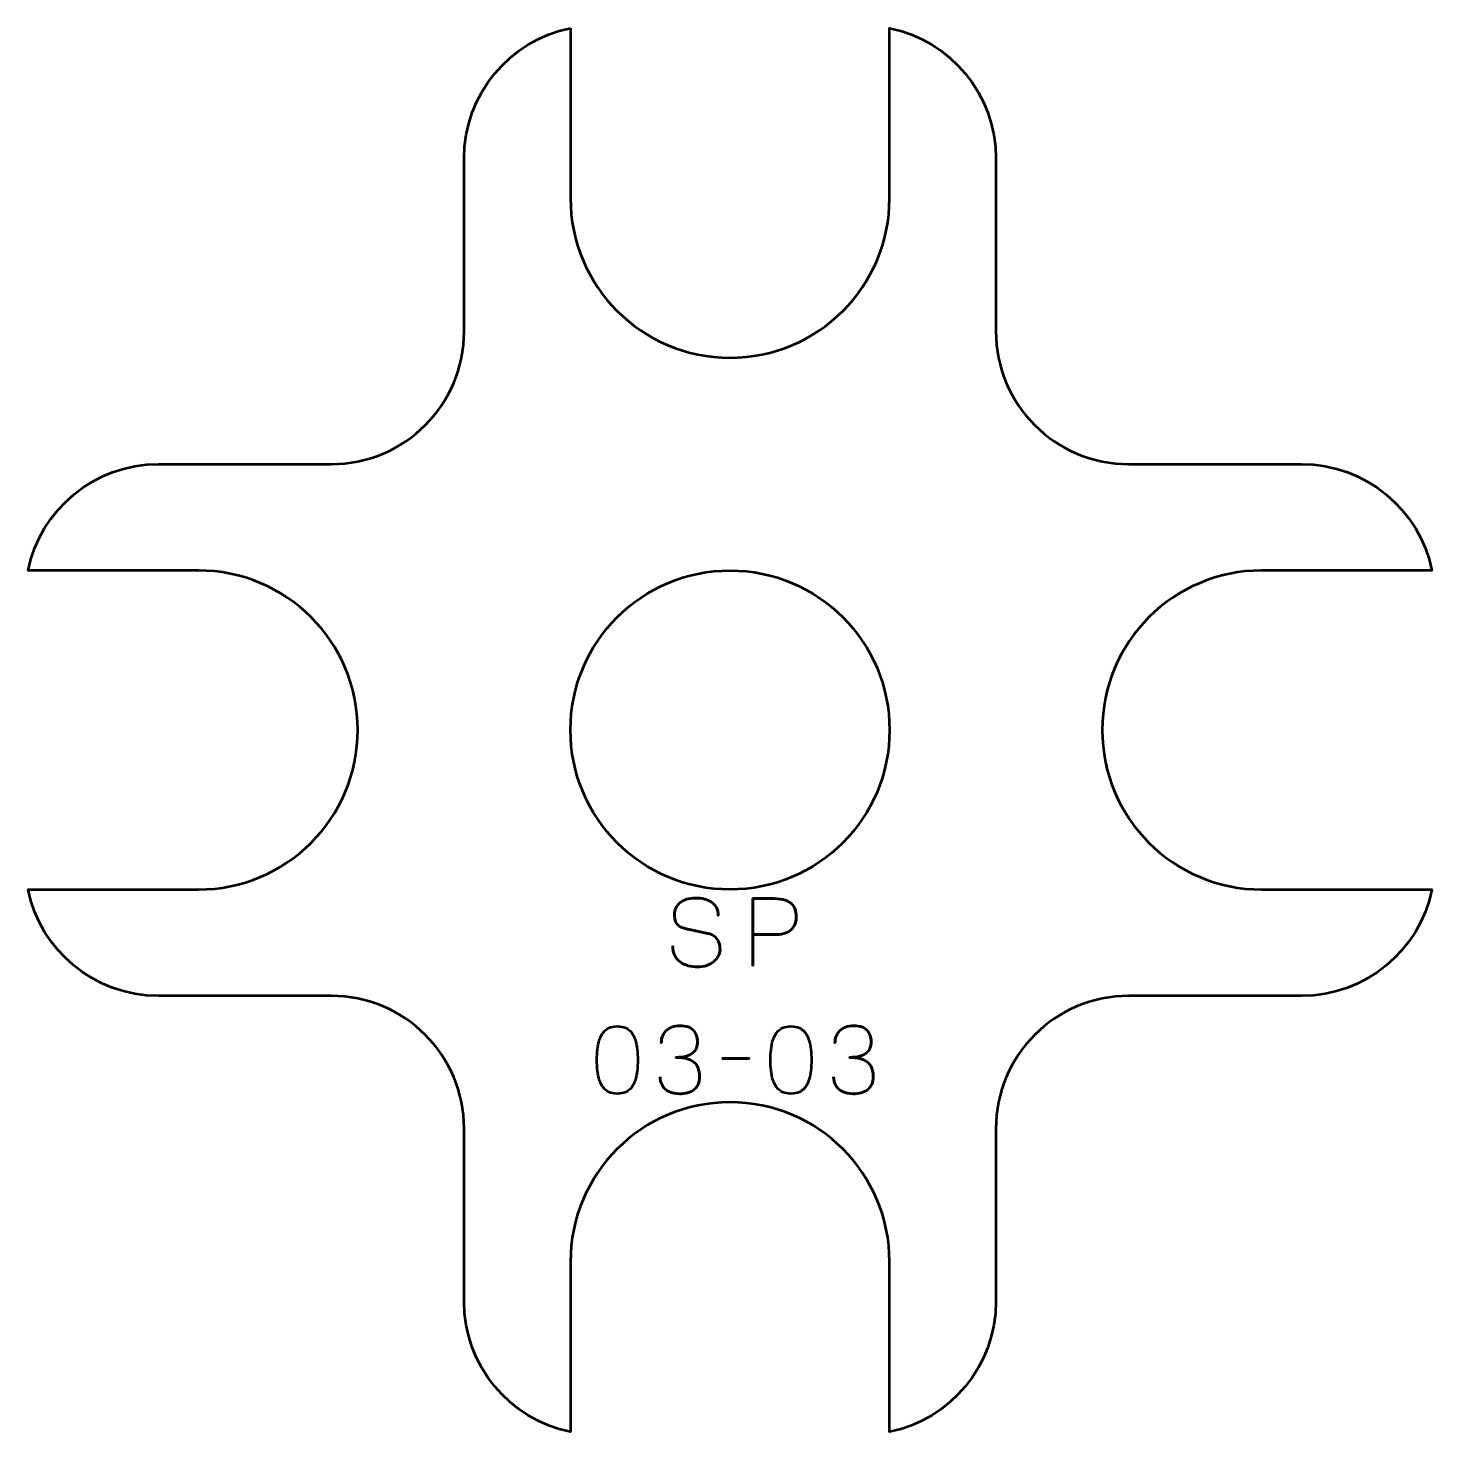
# Model space of a CAD drawing. Header units: centimetres. Extents: x -13.14 to -7.86, y -17.49 to -12.21.
import ezdxf

# ---------------------------------------------------------------- set-up
doc = ezdxf.new("R2010")
doc.units = ezdxf.units.CM
doc.header["$MEASUREMENT"] = 0
doc.layers.add('Layer 1', color=7, linetype='Continuous')

msp = doc.modelspace()

# ---------------------------------------------------------------- linework, layer by layer
at = {"layer": 'Layer 1', "color": 250, "lineweight": 53}
msp.add_ellipse((-10.49996, -14.84998), major_axis=(0, 0.6), ratio=1, dxfattribs=at)
msp.add_open_spline([(-11.09996, -12.21001), (-11.32816, -12.25634), (-11.5, -12.45814), (-11.5, -12.7), (-11.5, -12.7), (-11.5, -12.7), (-11.5, -13.35), (-11.5, -13.35), (-11.5, -13.35), (-11.5, -13.62609), (-11.72391, -13.85), (-12, -13.85), (-12, -13.85), (-12, -13.85), (-12.65, -13.85), (-12.65, -13.85), (-12.65, -13.85), (-12.89184, -13.85), (-13.09363, -14.02181), (-13.13998, -14.24998), (-13.13998, -14.24998), (-13.13998, -14.24998), (-12.49996, -14.24998), (-12.49996, -14.24998), (-12.49996, -14.24998), (-12.16864, -14.24998), (-11.89996, -14.51866), (-11.89996, -14.84998), (-11.89996, -14.84998), (-11.89996, -15.1813), (-12.16864, -15.44998), (-12.49996, -15.44997), (-12.49996, -15.44997), (-12.49996, -15.44997), (-13.13999, -15.44998), (-13.13999, -15.44998), (-13.13999, -15.44998), (-13.09365, -15.67818), (-12.89185, -15.85), (-12.65, -15.85), (-12.65, -15.85), (-12.65, -15.85), (-12, -15.85), (-12, -15.85), (-12, -15.85), (-11.72391, -15.85), (-11.5, -16.07391), (-11.5, -16.35), (-11.5, -16.35), (-11.5, -16.35), (-11.5, -17), (-11.5, -17), (-11.5, -17), (-11.5, -17.24186), (-11.32816, -17.44366), (-11.09996, -17.48999), (-11.09996, -17.48999), (-11.09996, -17.48999), (-11.09996, -16.84998), (-11.09996, -16.84998), (-11.09996, -16.84998), (-11.09996, -16.51866), (-10.83128, -16.24998), (-10.49996, -16.24998), (-10.49996, -16.24998), (-10.16864, -16.24998), (-9.89996, -16.51866), (-9.89997, -16.84998), (-9.89997, -16.84998), (-9.89997, -16.84998), (-9.89996, -17.48998), (-9.89996, -17.48998), (-9.89996, -17.48998), (-9.67179, -17.44363), (-9.5, -17.24183), (-9.5, -17), (-9.5, -17), (-9.5, -17), (-9.5, -16.35), (-9.5, -16.35), (-9.5, -16.35), (-9.5, -16.07391), (-9.27609, -15.85), (-9, -15.85), (-9, -15.85), (-9, -15.85), (-8.35, -15.85), (-8.35, -15.85), (-8.35, -15.85), (-8.10815, -15.85), (-7.90635, -15.67817), (-7.86001, -15.44997), (-7.86001, -15.44997), (-7.86001, -15.44997), (-8.49996, -15.44998), (-8.49996, -15.44998), (-8.49996, -15.44998), (-8.83128, -15.44998), (-9.09996, -15.1813), (-9.09996, -14.84998), (-9.09996, -14.84998), (-9.09996, -14.51866), (-8.83128, -14.24998), (-8.49996, -14.24998), (-8.49996, -14.24998), (-8.49996, -14.24998), (-7.86002, -14.24998), (-7.86002, -14.24998), (-7.86002, -14.24998), (-7.90637, -14.02181), (-8.10816, -13.85), (-8.35, -13.85), (-8.35, -13.85), (-8.35, -13.85), (-9, -13.85), (-9, -13.85), (-9, -13.85), (-9.27609, -13.85), (-9.5, -13.62609), (-9.5, -13.35), (-9.5, -13.35), (-9.5, -13.35), (-9.5, -12.7), (-9.5, -12.7), (-9.5, -12.7), (-9.5, -12.45817), (-9.6718, -12.25638), (-9.89997, -12.21002), (-9.89997, -12.21002), (-9.89997, -12.21002), (-9.89996, -12.84998), (-9.89996, -12.84998), (-9.89996, -12.84998), (-9.89996, -13.1813), (-10.16864, -13.44998), (-10.49996, -13.44998), (-10.49996, -13.44998), (-10.83128, -13.44998), (-11.09996, -13.1813), (-11.09996, -12.84998), (-11.09996, -12.84998), (-11.09996, -12.84998), (-11.09996, -12.21001), (-11.09996, -12.21001)], degree=3, knots=[0, 0, 0, 0, 0.0277778, 0.0277778, 0.0277778, 0.0277778, 0.0555556, 0.0555556, 0.0555556, 0.0555556, 0.0833333, 0.0833333, 0.0833333, 0.0833333, 0.1111111, 0.1111111, 0.1111111, 0.1111111, 0.1388889, 0.1388889, 0.1388889, 0.1388889, 0.1666667, 0.1666667, 0.1666667, 0.1666667, 0.1944444, 0.1944444, 0.1944444, 0.1944444, 0.2222222, 0.2222222, 0.2222222, 0.2222222, 0.25, 0.25, 0.25, 0.25, 0.2777778, 0.2777778, 0.2777778, 0.2777778, 0.3055556, 0.3055556, 0.3055556, 0.3055556, 0.3333333, 0.3333333, 0.3333333, 0.3333333, 0.3611111, 0.3611111, 0.3611111, 0.3611111, 0.3888889, 0.3888889, 0.3888889, 0.3888889, 0.4166667, 0.4166667, 0.4166667, 0.4166667, 0.4444444, 0.4444444, 0.4444444, 0.4444444, 0.4722222, 0.4722222, 0.4722222, 0.4722222, 0.5, 0.5, 0.5, 0.5, 0.5277778, 0.5277778, 0.5277778, 0.5277778, 0.5555556, 0.5555556, 0.5555556, 0.5555556, 0.5833333, 0.5833333, 0.5833333, 0.5833333, 0.6111111, 0.6111111, 0.6111111, 0.6111111, 0.6388889, 0.6388889, 0.6388889, 0.6388889, 0.6666667, 0.6666667, 0.6666667, 0.6666667, 0.6944444, 0.6944444, 0.6944444, 0.6944444, 0.7222222, 0.7222222, 0.7222222, 0.7222222, 0.75, 0.75, 0.75, 0.75, 0.7777778, 0.7777778, 0.7777778, 0.7777778, 0.8055556, 0.8055556, 0.8055556, 0.8055556, 0.8333333, 0.8333333, 0.8333333, 0.8333333, 0.8611111, 0.8611111, 0.8611111, 0.8611111, 0.8888889, 0.8888889, 0.8888889, 0.8888889, 0.9166667, 0.9166667, 0.9166667, 0.9166667, 0.9444444, 0.9444444, 0.9444444, 0.9444444, 0.9722222, 0.9722222, 0.9722222, 0.9722222, 1, 1, 1, 1], dxfattribs=at)
at = {"layer": 'Layer 1', "color": 30, "lineweight": 53}
for points, knots in [([(-10.7154, -15.66179), (-10.71528, -15.67585), (-10.71281, -15.6879), (-10.70787, -15.69795), (-10.70787, -15.69795), (-10.70299, -15.70795), (-10.69617, -15.71612), (-10.68759, -15.72247), (-10.68759, -15.72247), (-10.67895, -15.72876), (-10.66901, -15.73341), (-10.65778, -15.73641), (-10.65778, -15.73641), (-10.64661, -15.73935), (-10.63461, -15.74082), (-10.62191, -15.74082), (-10.62191, -15.74082), (-10.6091, -15.74076), (-10.59757, -15.73888), (-10.58728, -15.73529), (-10.58728, -15.73529), (-10.57705, -15.7317), (-10.56829, -15.72688), (-10.56094, -15.72083), (-10.56094, -15.72083), (-10.55365, -15.71477), (-10.54801, -15.70801), (-10.54401, -15.70048), (-10.54401, -15.70048), (-10.54001, -15.69296), (-10.53789, -15.68525), (-10.5376, -15.67732), (-10.5376, -15.67732), (-10.53725, -15.66691), (-10.53877, -15.65738), (-10.54213, -15.6488), (-10.54213, -15.6488), (-10.54548, -15.64022), (-10.55065, -15.63304), (-10.55765, -15.62716), (-10.55765, -15.62716), (-10.56459, -15.62128), (-10.57335, -15.61717), (-10.58381, -15.61487), (-10.58381, -15.61487), (-10.58381, -15.61487), (-10.67024, -15.59618), (-10.67024, -15.59618), (-10.67024, -15.59618), (-10.67836, -15.59447), (-10.68535, -15.59159), (-10.69112, -15.58759), (-10.69112, -15.58759), (-10.69688, -15.58354), (-10.70135, -15.57795), (-10.7044, -15.57078), (-10.7044, -15.57078), (-10.70746, -15.56366), (-10.70905, -15.55461), (-10.70905, -15.54361), (-10.70905, -15.54361), (-10.70905, -15.53526), (-10.70734, -15.52738), (-10.70388, -15.51998), (-10.70388, -15.51998), (-10.70047, -15.51257), (-10.69541, -15.50604), (-10.68876, -15.50028), (-10.68876, -15.50028), (-10.68212, -15.49458), (-10.67389, -15.49011), (-10.66413, -15.48687), (-10.66413, -15.48687), (-10.65431, -15.48358), (-10.64308, -15.48193), (-10.63038, -15.48188), (-10.63038, -15.48188), (-10.61762, -15.48188), (-10.60592, -15.48335), (-10.59522, -15.48629), (-10.59522, -15.48629), (-10.58458, -15.48923), (-10.57535, -15.49346), (-10.56758, -15.4991), (-10.56758, -15.4991), (-10.55982, -15.50475), (-10.55383, -15.51169), (-10.54971, -15.5198), (-10.54971, -15.5198), (-10.54559, -15.52797), (-10.54365, -15.53732), (-10.54395, -15.54785), (-10.54395, -15.54785), (-10.54365, -15.53732), (-10.54559, -15.52797), (-10.54971, -15.5198), (-10.54971, -15.5198), (-10.55383, -15.51169), (-10.55982, -15.50475), (-10.56758, -15.4991), (-10.56758, -15.4991), (-10.57535, -15.49346), (-10.58458, -15.48923), (-10.59522, -15.48629), (-10.59522, -15.48629), (-10.60592, -15.48335), (-10.61762, -15.48188), (-10.63038, -15.48188), (-10.63038, -15.48188), (-10.64308, -15.48193), (-10.65431, -15.48358), (-10.66413, -15.48687), (-10.66413, -15.48687), (-10.67389, -15.49011), (-10.68212, -15.49458), (-10.68876, -15.50028), (-10.68876, -15.50028), (-10.69541, -15.50604), (-10.70047, -15.51257), (-10.70388, -15.51998), (-10.70388, -15.51998), (-10.70734, -15.52738), (-10.70905, -15.53526), (-10.70905, -15.54361), (-10.70905, -15.54361), (-10.70905, -15.55461), (-10.70752, -15.56366), (-10.70458, -15.57072), (-10.70458, -15.57072), (-10.70158, -15.57783), (-10.69717, -15.58336), (-10.69141, -15.58742), (-10.69141, -15.58742), (-10.68565, -15.59141), (-10.67859, -15.59435), (-10.67024, -15.59618), (-10.67024, -15.59618), (-10.67024, -15.59618), (-10.58381, -15.61487), (-10.58381, -15.61487), (-10.58381, -15.61487), (-10.57311, -15.61717), (-10.56429, -15.62128), (-10.55735, -15.62716), (-10.55735, -15.62716), (-10.55036, -15.63304), (-10.54524, -15.64022), (-10.54195, -15.6488), (-10.54195, -15.6488), (-10.53872, -15.65738), (-10.53725, -15.66691), (-10.5376, -15.67732), (-10.5376, -15.67732), (-10.53789, -15.68525), (-10.54001, -15.69296), (-10.54401, -15.70048), (-10.54401, -15.70048), (-10.54801, -15.70801), (-10.55365, -15.71477), (-10.56094, -15.72083), (-10.56094, -15.72083), (-10.56829, -15.72688), (-10.57705, -15.7317), (-10.58728, -15.73529), (-10.58728, -15.73529), (-10.59757, -15.73888), (-10.6091, -15.74076), (-10.62191, -15.74082), (-10.62191, -15.74082), (-10.63461, -15.74082), (-10.64661, -15.73935), (-10.65778, -15.73641), (-10.65778, -15.73641), (-10.66901, -15.73341), (-10.67895, -15.72876), (-10.68759, -15.72247), (-10.68759, -15.72247), (-10.69617, -15.71612), (-10.70299, -15.70795), (-10.70787, -15.69795), (-10.70787, -15.69795), (-10.71281, -15.6879), (-10.71528, -15.67585), (-10.7154, -15.66179)], [0, 0, 0, 0, 0.0217391, 0.0217391, 0.0217391, 0.0217391, 0.0434783, 0.0434783, 0.0434783, 0.0434783, 0.0652174, 0.0652174, 0.0652174, 0.0652174, 0.0869565, 0.0869565, 0.0869565, 0.0869565, 0.1086957, 0.1086957, 0.1086957, 0.1086957, 0.1304348, 0.1304348, 0.1304348, 0.1304348, 0.1521739, 0.1521739, 0.1521739, 0.1521739, 0.173913, 0.173913, 0.173913, 0.173913, 0.1956522, 0.1956522, 0.1956522, 0.1956522, 0.2173913, 0.2173913, 0.2173913, 0.2173913, 0.2391304, 0.2391304, 0.2391304, 0.2391304, 0.2608696, 0.2608696, 0.2608696, 0.2608696, 0.2826087, 0.2826087, 0.2826087, 0.2826087, 0.3043478, 0.3043478, 0.3043478, 0.3043478, 0.326087, 0.326087, 0.326087, 0.326087, 0.3478261, 0.3478261, 0.3478261, 0.3478261, 0.3695652, 0.3695652, 0.3695652, 0.3695652, 0.3913043, 0.3913043, 0.3913043, 0.3913043, 0.4130435, 0.4130435, 0.4130435, 0.4130435, 0.4347826, 0.4347826, 0.4347826, 0.4347826, 0.4565217, 0.4565217, 0.4565217, 0.4565217, 0.4782609, 0.4782609, 0.4782609, 0.4782609, 0.5, 0.5, 0.5, 0.5, 0.5217391, 0.5217391, 0.5217391, 0.5217391, 0.5434783, 0.5434783, 0.5434783, 0.5434783, 0.5652174, 0.5652174, 0.5652174, 0.5652174, 0.5869565, 0.5869565, 0.5869565, 0.5869565, 0.6086957, 0.6086957, 0.6086957, 0.6086957, 0.6304348, 0.6304348, 0.6304348, 0.6304348, 0.6521739, 0.6521739, 0.6521739, 0.6521739, 0.673913, 0.673913, 0.673913, 0.673913, 0.6956522, 0.6956522, 0.6956522, 0.6956522, 0.7173913, 0.7173913, 0.7173913, 0.7173913, 0.7391304, 0.7391304, 0.7391304, 0.7391304, 0.7608696, 0.7608696, 0.7608696, 0.7608696, 0.7826087, 0.7826087, 0.7826087, 0.7826087, 0.8043478, 0.8043478, 0.8043478, 0.8043478, 0.826087, 0.826087, 0.826087, 0.826087, 0.8478261, 0.8478261, 0.8478261, 0.8478261, 0.8695652, 0.8695652, 0.8695652, 0.8695652, 0.8913043, 0.8913043, 0.8913043, 0.8913043, 0.9130435, 0.9130435, 0.9130435, 0.9130435, 0.9347826, 0.9347826, 0.9347826, 0.9347826, 0.9565217, 0.9565217, 0.9565217, 0.9565217, 0.9782609, 0.9782609, 0.9782609, 0.9782609, 1, 1, 1, 1]), ([(-10.41377, -15.7387), (-10.41377, -15.7387), (-10.41377, -15.48435), (-10.41377, -15.48435), (-10.41377, -15.48435), (-10.41377, -15.48435), (-10.33263, -15.48435), (-10.33263, -15.48435), (-10.33263, -15.48435), (-10.3164, -15.4844), (-10.30306, -15.48623), (-10.29253, -15.48975), (-10.29253, -15.48975), (-10.28206, -15.49322), (-10.27383, -15.49805), (-10.26789, -15.50416), (-10.26789, -15.50416), (-10.26196, -15.51022), (-10.25772, -15.51715), (-10.25514, -15.52497), (-10.25514, -15.52497), (-10.25261, -15.53279), (-10.25114, -15.54097), (-10.25079, -15.54961), (-10.25079, -15.54961), (-10.25037, -15.55825), (-10.25137, -15.56672), (-10.25372, -15.57495), (-10.25372, -15.57495), (-10.25614, -15.58318), (-10.26019, -15.59065), (-10.26601, -15.59735), (-10.26601, -15.59735), (-10.27178, -15.60406), (-10.2796, -15.60941), (-10.28941, -15.61335), (-10.28941, -15.61335), (-10.29923, -15.61734), (-10.3114, -15.61934), (-10.32593, -15.61946), (-10.32593, -15.61946), (-10.32593, -15.61946), (-10.41377, -15.61946), (-10.41377, -15.61946), (-10.41377, -15.61946), (-10.41377, -15.61946), (-10.32593, -15.61946), (-10.32593, -15.61946), (-10.32593, -15.61946), (-10.3117, -15.61934), (-10.29965, -15.61734), (-10.28988, -15.61335), (-10.28988, -15.61335), (-10.28007, -15.60941), (-10.27225, -15.60406), (-10.26637, -15.59735), (-10.26637, -15.59735), (-10.26055, -15.59065), (-10.25637, -15.58318), (-10.2539, -15.57495), (-10.2539, -15.57495), (-10.25143, -15.56672), (-10.25037, -15.55825), (-10.25079, -15.54961), (-10.25079, -15.54961), (-10.25114, -15.54097), (-10.25261, -15.53279), (-10.25525, -15.52497), (-10.25525, -15.52497), (-10.25784, -15.51715), (-10.26219, -15.51022), (-10.26813, -15.50416), (-10.26813, -15.50416), (-10.27413, -15.49805), (-10.28236, -15.49322), (-10.29282, -15.48975), (-10.29282, -15.48975), (-10.30335, -15.48623), (-10.31658, -15.4844), (-10.33263, -15.48435), (-10.33263, -15.48435), (-10.33263, -15.48435), (-10.41377, -15.48435), (-10.41377, -15.48435), (-10.41377, -15.48435), (-10.41377, -15.48435), (-10.41377, -15.7387), (-10.41377, -15.7387)], [0, 0, 0, 0, 0.0454545, 0.0454545, 0.0454545, 0.0454545, 0.0909091, 0.0909091, 0.0909091, 0.0909091, 0.1363636, 0.1363636, 0.1363636, 0.1363636, 0.1818182, 0.1818182, 0.1818182, 0.1818182, 0.2272727, 0.2272727, 0.2272727, 0.2272727, 0.2727273, 0.2727273, 0.2727273, 0.2727273, 0.3181818, 0.3181818, 0.3181818, 0.3181818, 0.3636364, 0.3636364, 0.3636364, 0.3636364, 0.4090909, 0.4090909, 0.4090909, 0.4090909, 0.4545455, 0.4545455, 0.4545455, 0.4545455, 0.5, 0.5, 0.5, 0.5, 0.5454545, 0.5454545, 0.5454545, 0.5454545, 0.5909091, 0.5909091, 0.5909091, 0.5909091, 0.6363636, 0.6363636, 0.6363636, 0.6363636, 0.6818182, 0.6818182, 0.6818182, 0.6818182, 0.7272727, 0.7272727, 0.7272727, 0.7272727, 0.7727273, 0.7727273, 0.7727273, 0.7727273, 0.8181818, 0.8181818, 0.8181818, 0.8181818, 0.8636364, 0.8636364, 0.8636364, 0.8636364, 0.9090909, 0.9090909, 0.9090909, 0.9090909, 0.9545455, 0.9545455, 0.9545455, 0.9545455, 1, 1, 1, 1]), ([(-10.92372, -16.21812), (-10.91138, -16.21806), (-10.90073, -16.21589), (-10.89186, -16.21165), (-10.89186, -16.21165), (-10.88304, -16.20742), (-10.87569, -16.20136), (-10.86981, -16.19366), (-10.86981, -16.19366), (-10.86399, -16.1859), (-10.8594, -16.17673), (-10.85599, -16.16614), (-10.85599, -16.16614), (-10.85264, -16.15556), (-10.85023, -16.14398), (-10.84888, -16.13128), (-10.84888, -16.13128), (-10.84746, -16.11858), (-10.84676, -16.10523), (-10.84682, -16.09112), (-10.84682, -16.09112), (-10.84676, -16.07707), (-10.84746, -16.06372), (-10.84888, -16.05108), (-10.84888, -16.05108), (-10.85023, -16.03844), (-10.85264, -16.0268), (-10.85599, -16.01621), (-10.85599, -16.01621), (-10.8594, -16.00569), (-10.86399, -15.99652), (-10.86981, -15.9887), (-10.86981, -15.9887), (-10.87569, -15.98093), (-10.88304, -15.97488), (-10.89186, -15.97064), (-10.89186, -15.97064), (-10.90073, -15.96635), (-10.91138, -15.96418), (-10.92372, -15.96412), (-10.92372, -15.96412), (-10.93607, -15.96418), (-10.94671, -15.96635), (-10.95559, -15.97064), (-10.95559, -15.97064), (-10.96441, -15.97488), (-10.97176, -15.98093), (-10.97764, -15.9887), (-10.97764, -15.9887), (-10.98346, -15.99652), (-10.98805, -16.00569), (-10.99146, -16.01621), (-10.99146, -16.01621), (-10.99481, -16.0268), (-10.99722, -16.03844), (-10.99857, -16.05108), (-10.99857, -16.05108), (-10.99998, -16.06372), (-11.00069, -16.07707), (-11.00063, -16.09112), (-11.00063, -16.09112), (-11.00069, -16.10523), (-10.99998, -16.11858), (-10.99857, -16.13128), (-10.99857, -16.13128), (-10.99722, -16.14398), (-10.99481, -16.15556), (-10.99146, -16.16614), (-10.99146, -16.16614), (-10.98805, -16.17673), (-10.98346, -16.1859), (-10.97764, -16.19366), (-10.97764, -16.19366), (-10.97176, -16.20136), (-10.96441, -16.20742), (-10.95559, -16.21165), (-10.95559, -16.21165), (-10.94671, -16.21589), (-10.93607, -16.21806), (-10.92372, -16.21812)], [0, 0, 0, 0, 0.05, 0.05, 0.05, 0.05, 0.1, 0.1, 0.1, 0.1, 0.15, 0.15, 0.15, 0.15, 0.2, 0.2, 0.2, 0.2, 0.25, 0.25, 0.25, 0.25, 0.3, 0.3, 0.3, 0.3, 0.35, 0.35, 0.35, 0.35, 0.4, 0.4, 0.4, 0.4, 0.45, 0.45, 0.45, 0.45, 0.5, 0.5, 0.5, 0.5, 0.55, 0.55, 0.55, 0.55, 0.6, 0.6, 0.6, 0.6, 0.65, 0.65, 0.65, 0.65, 0.7, 0.7, 0.7, 0.7, 0.75, 0.75, 0.75, 0.75, 0.8, 0.8, 0.8, 0.8, 0.85, 0.85, 0.85, 0.85, 0.9, 0.9, 0.9, 0.9, 0.95, 0.95, 0.95, 0.95, 1, 1, 1, 1]), ([(-10.92372, -16.21812), (-10.91138, -16.21806), (-10.90073, -16.21589), (-10.89186, -16.21165), (-10.89186, -16.21165), (-10.88304, -16.20742), (-10.87569, -16.20136), (-10.86981, -16.19366), (-10.86981, -16.19366), (-10.86399, -16.1859), (-10.8594, -16.17673), (-10.85599, -16.16614), (-10.85599, -16.16614), (-10.85264, -16.15556), (-10.85023, -16.14398), (-10.84888, -16.13128), (-10.84888, -16.13128), (-10.84746, -16.11858), (-10.84676, -16.10523), (-10.84682, -16.09112), (-10.84682, -16.09112), (-10.84676, -16.07707), (-10.84746, -16.06372), (-10.84888, -16.05108), (-10.84888, -16.05108), (-10.85023, -16.03844), (-10.85264, -16.0268), (-10.85599, -16.01621), (-10.85599, -16.01621), (-10.8594, -16.00569), (-10.86399, -15.99652), (-10.86981, -15.9887), (-10.86981, -15.9887), (-10.87569, -15.98093), (-10.88304, -15.97488), (-10.89186, -15.97064), (-10.89186, -15.97064), (-10.90073, -15.96635), (-10.91138, -15.96418), (-10.92372, -15.96412), (-10.92372, -15.96412), (-10.93607, -15.96418), (-10.94671, -15.96635), (-10.95559, -15.97064), (-10.95559, -15.97064), (-10.96441, -15.97488), (-10.97176, -15.98093), (-10.97764, -15.9887), (-10.97764, -15.9887), (-10.98346, -15.99652), (-10.98805, -16.00569), (-10.99146, -16.01621), (-10.99146, -16.01621), (-10.99481, -16.0268), (-10.99722, -16.03844), (-10.99857, -16.05108), (-10.99857, -16.05108), (-10.99998, -16.06372), (-11.00069, -16.07707), (-11.00063, -16.09112), (-11.00063, -16.09112), (-11.00069, -16.10523), (-10.99998, -16.11858), (-10.99857, -16.13128), (-10.99857, -16.13128), (-10.99722, -16.14398), (-10.99481, -16.15556), (-10.99146, -16.16614), (-10.99146, -16.16614), (-10.98805, -16.17673), (-10.98346, -16.1859), (-10.97764, -16.19366), (-10.97764, -16.19366), (-10.97176, -16.20136), (-10.96441, -16.20742), (-10.95559, -16.21165), (-10.95559, -16.21165), (-10.94671, -16.21589), (-10.93607, -16.21806), (-10.92372, -16.21812)], [0, 0, 0, 0, 0.05, 0.05, 0.05, 0.05, 0.1, 0.1, 0.1, 0.1, 0.15, 0.15, 0.15, 0.15, 0.2, 0.2, 0.2, 0.2, 0.25, 0.25, 0.25, 0.25, 0.3, 0.3, 0.3, 0.3, 0.35, 0.35, 0.35, 0.35, 0.4, 0.4, 0.4, 0.4, 0.45, 0.45, 0.45, 0.45, 0.5, 0.5, 0.5, 0.5, 0.55, 0.55, 0.55, 0.55, 0.6, 0.6, 0.6, 0.6, 0.65, 0.65, 0.65, 0.65, 0.7, 0.7, 0.7, 0.7, 0.75, 0.75, 0.75, 0.75, 0.8, 0.8, 0.8, 0.8, 0.85, 0.85, 0.85, 0.85, 0.9, 0.9, 0.9, 0.9, 0.95, 0.95, 0.95, 0.95, 1, 1, 1, 1]), ([(-10.76321, -16.15427), (-10.76315, -16.16697), (-10.76021, -16.17802), (-10.75439, -16.1876), (-10.75439, -16.1876), (-10.74857, -16.19713), (-10.74028, -16.2046), (-10.72946, -16.20995), (-10.72946, -16.20995), (-10.71864, -16.2153), (-10.70565, -16.218), (-10.69054, -16.21812), (-10.69054, -16.21812), (-10.67919, -16.21812), (-10.6689, -16.21694), (-10.65955, -16.21447), (-10.65955, -16.21447), (-10.65026, -16.21201), (-10.64227, -16.20818), (-10.6355, -16.20295), (-10.6355, -16.20295), (-10.62874, -16.19772), (-10.62357, -16.19096), (-10.61986, -16.18272), (-10.61986, -16.18272), (-10.61622, -16.17443), (-10.6144, -16.1645), (-10.61434, -16.15286), (-10.61434, -16.15286), (-10.61428, -16.13733), (-10.61745, -16.12422), (-10.62374, -16.11358), (-10.62374, -16.11358), (-10.63004, -16.10294), (-10.6398, -16.09494), (-10.65291, -16.08947), (-10.65291, -16.08947), (-10.66602, -16.084), (-10.68283, -16.08124), (-10.70324, -16.08124), (-10.70324, -16.08124), (-10.68801, -16.0813), (-10.67525, -16.07989), (-10.66484, -16.07701), (-10.66484, -16.07701), (-10.65449, -16.07413), (-10.6462, -16.07007), (-10.63997, -16.06478), (-10.63997, -16.06478), (-10.63374, -16.05955), (-10.62921, -16.05331), (-10.62651, -16.04614), (-10.62651, -16.04614), (-10.62374, -16.03903), (-10.62239, -16.03121), (-10.62245, -16.02268), (-10.62245, -16.02268), (-10.62239, -16.01415), (-10.62357, -16.00628), (-10.62592, -15.99898), (-10.62592, -15.99898), (-10.62821, -15.99169), (-10.63198, -15.98529), (-10.63709, -15.97982), (-10.63709, -15.97982), (-10.64221, -15.97435), (-10.64897, -15.97006), (-10.65726, -15.967), (-10.65726, -15.967), (-10.66561, -15.96394), (-10.67578, -15.96241), (-10.68771, -15.96235), (-10.68771, -15.96235), (-10.69959, -15.96241), (-10.71, -15.96418), (-10.71882, -15.96759), (-10.71882, -15.96759), (-10.7277, -15.971), (-10.73499, -15.97564), (-10.74087, -15.98158), (-10.74087, -15.98158), (-10.74669, -15.98752), (-10.75104, -15.99428), (-10.75392, -16.00192), (-10.75392, -16.00192), (-10.75686, -16.00957), (-10.75827, -16.01768), (-10.75827, -16.02621), (-10.75827, -16.02621), (-10.75827, -16.01768), (-10.75686, -16.00957), (-10.75392, -16.00192), (-10.75392, -16.00192), (-10.75104, -15.99428), (-10.74669, -15.98752), (-10.74087, -15.98158), (-10.74087, -15.98158), (-10.73499, -15.97564), (-10.7277, -15.971), (-10.71882, -15.96759), (-10.71882, -15.96759), (-10.71, -15.96418), (-10.69959, -15.96241), (-10.68771, -15.96235), (-10.68771, -15.96235), (-10.67578, -15.96241), (-10.66561, -15.96394), (-10.65726, -15.967), (-10.65726, -15.967), (-10.64897, -15.97006), (-10.64221, -15.97435), (-10.63709, -15.97982), (-10.63709, -15.97982), (-10.63198, -15.98529), (-10.62821, -15.99169), (-10.62592, -15.99898), (-10.62592, -15.99898), (-10.62357, -16.00628), (-10.62239, -16.01415), (-10.62245, -16.02268), (-10.62245, -16.02268), (-10.62239, -16.03121), (-10.62374, -16.03903), (-10.62651, -16.04614), (-10.62651, -16.04614), (-10.62921, -16.05331), (-10.63374, -16.05955), (-10.63997, -16.06478), (-10.63997, -16.06478), (-10.6462, -16.07007), (-10.65449, -16.07413), (-10.66484, -16.07701), (-10.66484, -16.07701), (-10.67525, -16.07989), (-10.68801, -16.0813), (-10.70324, -16.08124), (-10.70324, -16.08124), (-10.68283, -16.08124), (-10.66602, -16.084), (-10.65291, -16.08947), (-10.65291, -16.08947), (-10.6398, -16.09494), (-10.63004, -16.10294), (-10.62374, -16.11358), (-10.62374, -16.11358), (-10.61745, -16.12422), (-10.61428, -16.13733), (-10.61434, -16.15286), (-10.61434, -16.15286), (-10.6144, -16.1645), (-10.61622, -16.17443), (-10.61986, -16.18272), (-10.61986, -16.18272), (-10.62357, -16.19096), (-10.62874, -16.19772), (-10.6355, -16.20295), (-10.6355, -16.20295), (-10.64227, -16.20818), (-10.65026, -16.21201), (-10.65955, -16.21447), (-10.65955, -16.21447), (-10.6689, -16.21694), (-10.67919, -16.21812), (-10.69054, -16.21812), (-10.69054, -16.21812), (-10.70565, -16.218), (-10.71864, -16.2153), (-10.72946, -16.20995), (-10.72946, -16.20995), (-10.74028, -16.2046), (-10.74857, -16.19713), (-10.75439, -16.1876), (-10.75439, -16.1876), (-10.76021, -16.17802), (-10.76315, -16.16697), (-10.76321, -16.15427)], [0, 0, 0, 0, 0.0227273, 0.0227273, 0.0227273, 0.0227273, 0.0454545, 0.0454545, 0.0454545, 0.0454545, 0.0681818, 0.0681818, 0.0681818, 0.0681818, 0.0909091, 0.0909091, 0.0909091, 0.0909091, 0.1136364, 0.1136364, 0.1136364, 0.1136364, 0.1363636, 0.1363636, 0.1363636, 0.1363636, 0.1590909, 0.1590909, 0.1590909, 0.1590909, 0.1818182, 0.1818182, 0.1818182, 0.1818182, 0.2045455, 0.2045455, 0.2045455, 0.2045455, 0.2272727, 0.2272727, 0.2272727, 0.2272727, 0.25, 0.25, 0.25, 0.25, 0.2727273, 0.2727273, 0.2727273, 0.2727273, 0.2954545, 0.2954545, 0.2954545, 0.2954545, 0.3181818, 0.3181818, 0.3181818, 0.3181818, 0.3409091, 0.3409091, 0.3409091, 0.3409091, 0.3636364, 0.3636364, 0.3636364, 0.3636364, 0.3863636, 0.3863636, 0.3863636, 0.3863636, 0.4090909, 0.4090909, 0.4090909, 0.4090909, 0.4318182, 0.4318182, 0.4318182, 0.4318182, 0.4545455, 0.4545455, 0.4545455, 0.4545455, 0.4772727, 0.4772727, 0.4772727, 0.4772727, 0.5, 0.5, 0.5, 0.5, 0.5227273, 0.5227273, 0.5227273, 0.5227273, 0.5454545, 0.5454545, 0.5454545, 0.5454545, 0.5681818, 0.5681818, 0.5681818, 0.5681818, 0.5909091, 0.5909091, 0.5909091, 0.5909091, 0.6136364, 0.6136364, 0.6136364, 0.6136364, 0.6363636, 0.6363636, 0.6363636, 0.6363636, 0.6590909, 0.6590909, 0.6590909, 0.6590909, 0.6818182, 0.6818182, 0.6818182, 0.6818182, 0.7045455, 0.7045455, 0.7045455, 0.7045455, 0.7272727, 0.7272727, 0.7272727, 0.7272727, 0.75, 0.75, 0.75, 0.75, 0.7727273, 0.7727273, 0.7727273, 0.7727273, 0.7954545, 0.7954545, 0.7954545, 0.7954545, 0.8181818, 0.8181818, 0.8181818, 0.8181818, 0.8409091, 0.8409091, 0.8409091, 0.8409091, 0.8636364, 0.8636364, 0.8636364, 0.8636364, 0.8863636, 0.8863636, 0.8863636, 0.8863636, 0.9090909, 0.9090909, 0.9090909, 0.9090909, 0.9318182, 0.9318182, 0.9318182, 0.9318182, 0.9545455, 0.9545455, 0.9545455, 0.9545455, 0.9772727, 0.9772727, 0.9772727, 0.9772727, 1, 1, 1, 1]), ([(-10.27072, -16.21812), (-10.25838, -16.21806), (-10.24773, -16.21589), (-10.23886, -16.21165), (-10.23886, -16.21165), (-10.23004, -16.20742), (-10.22269, -16.20136), (-10.21681, -16.19366), (-10.21681, -16.19366), (-10.21099, -16.1859), (-10.2064, -16.17673), (-10.20299, -16.16614), (-10.20299, -16.16614), (-10.19964, -16.15556), (-10.19723, -16.14398), (-10.19588, -16.13128), (-10.19588, -16.13128), (-10.19446, -16.11858), (-10.19376, -16.10523), (-10.19382, -16.09112), (-10.19382, -16.09112), (-10.19376, -16.07707), (-10.19446, -16.06372), (-10.19588, -16.05108), (-10.19588, -16.05108), (-10.19723, -16.03844), (-10.19964, -16.0268), (-10.20299, -16.01621), (-10.20299, -16.01621), (-10.2064, -16.00569), (-10.21099, -15.99652), (-10.21681, -15.9887), (-10.21681, -15.9887), (-10.22269, -15.98093), (-10.23004, -15.97488), (-10.23886, -15.97064), (-10.23886, -15.97064), (-10.24773, -15.96635), (-10.25838, -15.96418), (-10.27072, -15.96412), (-10.27072, -15.96412), (-10.28307, -15.96418), (-10.29371, -15.96635), (-10.30259, -15.97064), (-10.30259, -15.97064), (-10.31141, -15.97488), (-10.31876, -15.98093), (-10.32464, -15.9887), (-10.32464, -15.9887), (-10.33046, -15.99652), (-10.33505, -16.00569), (-10.33846, -16.01621), (-10.33846, -16.01621), (-10.34181, -16.0268), (-10.34422, -16.03844), (-10.34557, -16.05108), (-10.34557, -16.05108), (-10.34698, -16.06372), (-10.34769, -16.07707), (-10.34763, -16.09112), (-10.34763, -16.09112), (-10.34769, -16.10523), (-10.34698, -16.11858), (-10.34557, -16.13128), (-10.34557, -16.13128), (-10.34422, -16.14398), (-10.34181, -16.15556), (-10.33846, -16.16614), (-10.33846, -16.16614), (-10.33505, -16.17673), (-10.33046, -16.1859), (-10.32464, -16.19366), (-10.32464, -16.19366), (-10.31876, -16.20136), (-10.31141, -16.20742), (-10.30259, -16.21165), (-10.30259, -16.21165), (-10.29371, -16.21589), (-10.28307, -16.21806), (-10.27072, -16.21812)], [0, 0, 0, 0, 0.05, 0.05, 0.05, 0.05, 0.1, 0.1, 0.1, 0.1, 0.15, 0.15, 0.15, 0.15, 0.2, 0.2, 0.2, 0.2, 0.25, 0.25, 0.25, 0.25, 0.3, 0.3, 0.3, 0.3, 0.35, 0.35, 0.35, 0.35, 0.4, 0.4, 0.4, 0.4, 0.45, 0.45, 0.45, 0.45, 0.5, 0.5, 0.5, 0.5, 0.55, 0.55, 0.55, 0.55, 0.6, 0.6, 0.6, 0.6, 0.65, 0.65, 0.65, 0.65, 0.7, 0.7, 0.7, 0.7, 0.75, 0.75, 0.75, 0.75, 0.8, 0.8, 0.8, 0.8, 0.85, 0.85, 0.85, 0.85, 0.9, 0.9, 0.9, 0.9, 0.95, 0.95, 0.95, 0.95, 1, 1, 1, 1]), ([(-10.27072, -16.21812), (-10.25838, -16.21806), (-10.24773, -16.21589), (-10.23886, -16.21165), (-10.23886, -16.21165), (-10.23004, -16.20742), (-10.22269, -16.20136), (-10.21681, -16.19366), (-10.21681, -16.19366), (-10.21099, -16.1859), (-10.2064, -16.17673), (-10.20299, -16.16614), (-10.20299, -16.16614), (-10.19964, -16.15556), (-10.19723, -16.14398), (-10.19588, -16.13128), (-10.19588, -16.13128), (-10.19446, -16.11858), (-10.19376, -16.10523), (-10.19382, -16.09112), (-10.19382, -16.09112), (-10.19376, -16.07707), (-10.19446, -16.06372), (-10.19588, -16.05108), (-10.19588, -16.05108), (-10.19723, -16.03844), (-10.19964, -16.0268), (-10.20299, -16.01621), (-10.20299, -16.01621), (-10.2064, -16.00569), (-10.21099, -15.99652), (-10.21681, -15.9887), (-10.21681, -15.9887), (-10.22269, -15.98093), (-10.23004, -15.97488), (-10.23886, -15.97064), (-10.23886, -15.97064), (-10.24773, -15.96635), (-10.25838, -15.96418), (-10.27072, -15.96412), (-10.27072, -15.96412), (-10.28307, -15.96418), (-10.29371, -15.96635), (-10.30259, -15.97064), (-10.30259, -15.97064), (-10.31141, -15.97488), (-10.31876, -15.98093), (-10.32464, -15.9887), (-10.32464, -15.9887), (-10.33046, -15.99652), (-10.33505, -16.00569), (-10.33846, -16.01621), (-10.33846, -16.01621), (-10.34181, -16.0268), (-10.34422, -16.03844), (-10.34557, -16.05108), (-10.34557, -16.05108), (-10.34698, -16.06372), (-10.34769, -16.07707), (-10.34763, -16.09112), (-10.34763, -16.09112), (-10.34769, -16.10523), (-10.34698, -16.11858), (-10.34557, -16.13128), (-10.34557, -16.13128), (-10.34422, -16.14398), (-10.34181, -16.15556), (-10.33846, -16.16614), (-10.33846, -16.16614), (-10.33505, -16.17673), (-10.33046, -16.1859), (-10.32464, -16.19366), (-10.32464, -16.19366), (-10.31876, -16.20136), (-10.31141, -16.20742), (-10.30259, -16.21165), (-10.30259, -16.21165), (-10.29371, -16.21589), (-10.28307, -16.21806), (-10.27072, -16.21812)], [0, 0, 0, 0, 0.05, 0.05, 0.05, 0.05, 0.1, 0.1, 0.1, 0.1, 0.15, 0.15, 0.15, 0.15, 0.2, 0.2, 0.2, 0.2, 0.25, 0.25, 0.25, 0.25, 0.3, 0.3, 0.3, 0.3, 0.35, 0.35, 0.35, 0.35, 0.4, 0.4, 0.4, 0.4, 0.45, 0.45, 0.45, 0.45, 0.5, 0.5, 0.5, 0.5, 0.55, 0.55, 0.55, 0.55, 0.6, 0.6, 0.6, 0.6, 0.65, 0.65, 0.65, 0.65, 0.7, 0.7, 0.7, 0.7, 0.75, 0.75, 0.75, 0.75, 0.8, 0.8, 0.8, 0.8, 0.85, 0.85, 0.85, 0.85, 0.9, 0.9, 0.9, 0.9, 0.95, 0.95, 0.95, 0.95, 1, 1, 1, 1]), ([(-10.11021, -16.15427), (-10.11015, -16.16697), (-10.10721, -16.17802), (-10.10139, -16.1876), (-10.10139, -16.1876), (-10.09557, -16.19713), (-10.08728, -16.2046), (-10.07646, -16.20995), (-10.07646, -16.20995), (-10.06564, -16.2153), (-10.05265, -16.218), (-10.03754, -16.21812), (-10.03754, -16.21812), (-10.02619, -16.21812), (-10.0159, -16.21694), (-10.00655, -16.21447), (-10.00655, -16.21447), (-9.99726, -16.21201), (-9.98927, -16.20818), (-9.9825, -16.20295), (-9.9825, -16.20295), (-9.97574, -16.19772), (-9.97057, -16.19096), (-9.96686, -16.18272), (-9.96686, -16.18272), (-9.96322, -16.17443), (-9.9614, -16.1645), (-9.96134, -16.15286), (-9.96134, -16.15286), (-9.96128, -16.13733), (-9.96445, -16.12422), (-9.97074, -16.11358), (-9.97074, -16.11358), (-9.97704, -16.10294), (-9.9868, -16.09494), (-9.99991, -16.08947), (-9.99991, -16.08947), (-10.01302, -16.084), (-10.02983, -16.08124), (-10.05024, -16.08124), (-10.05024, -16.08124), (-10.03501, -16.0813), (-10.02225, -16.07989), (-10.01184, -16.07701), (-10.01184, -16.07701), (-10.00149, -16.07413), (-9.9932, -16.07007), (-9.98697, -16.06478), (-9.98697, -16.06478), (-9.98074, -16.05955), (-9.97621, -16.05331), (-9.97351, -16.04614), (-9.97351, -16.04614), (-9.97074, -16.03903), (-9.96939, -16.03121), (-9.96945, -16.02268), (-9.96945, -16.02268), (-9.96939, -16.01415), (-9.97057, -16.00628), (-9.97292, -15.99898), (-9.97292, -15.99898), (-9.97521, -15.99169), (-9.97898, -15.98529), (-9.98409, -15.97982), (-9.98409, -15.97982), (-9.98921, -15.97435), (-9.99597, -15.97006), (-10.00426, -15.967), (-10.00426, -15.967), (-10.01261, -15.96394), (-10.02278, -15.96241), (-10.03471, -15.96235), (-10.03471, -15.96235), (-10.04659, -15.96241), (-10.057, -15.96418), (-10.06582, -15.96759), (-10.06582, -15.96759), (-10.0747, -15.971), (-10.08199, -15.97564), (-10.08787, -15.98158), (-10.08787, -15.98158), (-10.09369, -15.98752), (-10.09804, -15.99428), (-10.10092, -16.00192), (-10.10092, -16.00192), (-10.10386, -16.00957), (-10.10527, -16.01768), (-10.10527, -16.02621), (-10.10527, -16.02621), (-10.10527, -16.01768), (-10.10386, -16.00957), (-10.10092, -16.00192), (-10.10092, -16.00192), (-10.09804, -15.99428), (-10.09369, -15.98752), (-10.08787, -15.98158), (-10.08787, -15.98158), (-10.08199, -15.97564), (-10.0747, -15.971), (-10.06582, -15.96759), (-10.06582, -15.96759), (-10.057, -15.96418), (-10.04659, -15.96241), (-10.03471, -15.96235), (-10.03471, -15.96235), (-10.02278, -15.96241), (-10.01261, -15.96394), (-10.00426, -15.967), (-10.00426, -15.967), (-9.99597, -15.97006), (-9.98921, -15.97435), (-9.98409, -15.97982), (-9.98409, -15.97982), (-9.97898, -15.98529), (-9.97521, -15.99169), (-9.97292, -15.99898), (-9.97292, -15.99898), (-9.97057, -16.00628), (-9.96939, -16.01415), (-9.96945, -16.02268), (-9.96945, -16.02268), (-9.96939, -16.03121), (-9.97074, -16.03903), (-9.97351, -16.04614), (-9.97351, -16.04614), (-9.97621, -16.05331), (-9.98074, -16.05955), (-9.98697, -16.06478), (-9.98697, -16.06478), (-9.9932, -16.07007), (-10.00149, -16.07413), (-10.01184, -16.07701), (-10.01184, -16.07701), (-10.02225, -16.07989), (-10.03501, -16.0813), (-10.05024, -16.08124), (-10.05024, -16.08124), (-10.02983, -16.08124), (-10.01302, -16.084), (-9.99991, -16.08947), (-9.99991, -16.08947), (-9.9868, -16.09494), (-9.97704, -16.10294), (-9.97074, -16.11358), (-9.97074, -16.11358), (-9.96445, -16.12422), (-9.96128, -16.13733), (-9.96134, -16.15286), (-9.96134, -16.15286), (-9.9614, -16.1645), (-9.96322, -16.17443), (-9.96686, -16.18272), (-9.96686, -16.18272), (-9.97057, -16.19096), (-9.97574, -16.19772), (-9.9825, -16.20295), (-9.9825, -16.20295), (-9.98927, -16.20818), (-9.99726, -16.21201), (-10.00655, -16.21447), (-10.00655, -16.21447), (-10.0159, -16.21694), (-10.02619, -16.21812), (-10.03754, -16.21812), (-10.03754, -16.21812), (-10.05265, -16.218), (-10.06564, -16.2153), (-10.07646, -16.20995), (-10.07646, -16.20995), (-10.08728, -16.2046), (-10.09557, -16.19713), (-10.10139, -16.1876), (-10.10139, -16.1876), (-10.10721, -16.17802), (-10.11015, -16.16697), (-10.11021, -16.15427)], [0, 0, 0, 0, 0.0227273, 0.0227273, 0.0227273, 0.0227273, 0.0454545, 0.0454545, 0.0454545, 0.0454545, 0.0681818, 0.0681818, 0.0681818, 0.0681818, 0.0909091, 0.0909091, 0.0909091, 0.0909091, 0.1136364, 0.1136364, 0.1136364, 0.1136364, 0.1363636, 0.1363636, 0.1363636, 0.1363636, 0.1590909, 0.1590909, 0.1590909, 0.1590909, 0.1818182, 0.1818182, 0.1818182, 0.1818182, 0.2045455, 0.2045455, 0.2045455, 0.2045455, 0.2272727, 0.2272727, 0.2272727, 0.2272727, 0.25, 0.25, 0.25, 0.25, 0.2727273, 0.2727273, 0.2727273, 0.2727273, 0.2954545, 0.2954545, 0.2954545, 0.2954545, 0.3181818, 0.3181818, 0.3181818, 0.3181818, 0.3409091, 0.3409091, 0.3409091, 0.3409091, 0.3636364, 0.3636364, 0.3636364, 0.3636364, 0.3863636, 0.3863636, 0.3863636, 0.3863636, 0.4090909, 0.4090909, 0.4090909, 0.4090909, 0.4318182, 0.4318182, 0.4318182, 0.4318182, 0.4545455, 0.4545455, 0.4545455, 0.4545455, 0.4772727, 0.4772727, 0.4772727, 0.4772727, 0.5, 0.5, 0.5, 0.5, 0.5227273, 0.5227273, 0.5227273, 0.5227273, 0.5454545, 0.5454545, 0.5454545, 0.5454545, 0.5681818, 0.5681818, 0.5681818, 0.5681818, 0.5909091, 0.5909091, 0.5909091, 0.5909091, 0.6136364, 0.6136364, 0.6136364, 0.6136364, 0.6363636, 0.6363636, 0.6363636, 0.6363636, 0.6590909, 0.6590909, 0.6590909, 0.6590909, 0.6818182, 0.6818182, 0.6818182, 0.6818182, 0.7045455, 0.7045455, 0.7045455, 0.7045455, 0.7272727, 0.7272727, 0.7272727, 0.7272727, 0.75, 0.75, 0.75, 0.75, 0.7727273, 0.7727273, 0.7727273, 0.7727273, 0.7954545, 0.7954545, 0.7954545, 0.7954545, 0.8181818, 0.8181818, 0.8181818, 0.8181818, 0.8409091, 0.8409091, 0.8409091, 0.8409091, 0.8636364, 0.8636364, 0.8636364, 0.8636364, 0.8863636, 0.8863636, 0.8863636, 0.8863636, 0.9090909, 0.9090909, 0.9090909, 0.9090909, 0.9318182, 0.9318182, 0.9318182, 0.9318182, 0.9545455, 0.9545455, 0.9545455, 0.9545455, 0.9772727, 0.9772727, 0.9772727, 0.9772727, 1, 1, 1, 1]), ([(-10.53108, -16.08512), (-10.53108, -16.08512), (-10.42842, -16.08512), (-10.42842, -16.08512), (-10.42842, -16.08512), (-10.42842, -16.08512), (-10.53108, -16.08512), (-10.53108, -16.08512)], [0, 0, 0, 0, 0.5, 0.5, 0.5, 0.5, 1, 1, 1, 1])]:
    msp.add_open_spline(points, degree=3, knots=knots, dxfattribs=at)

doc.saveas('drawing.dxf')
